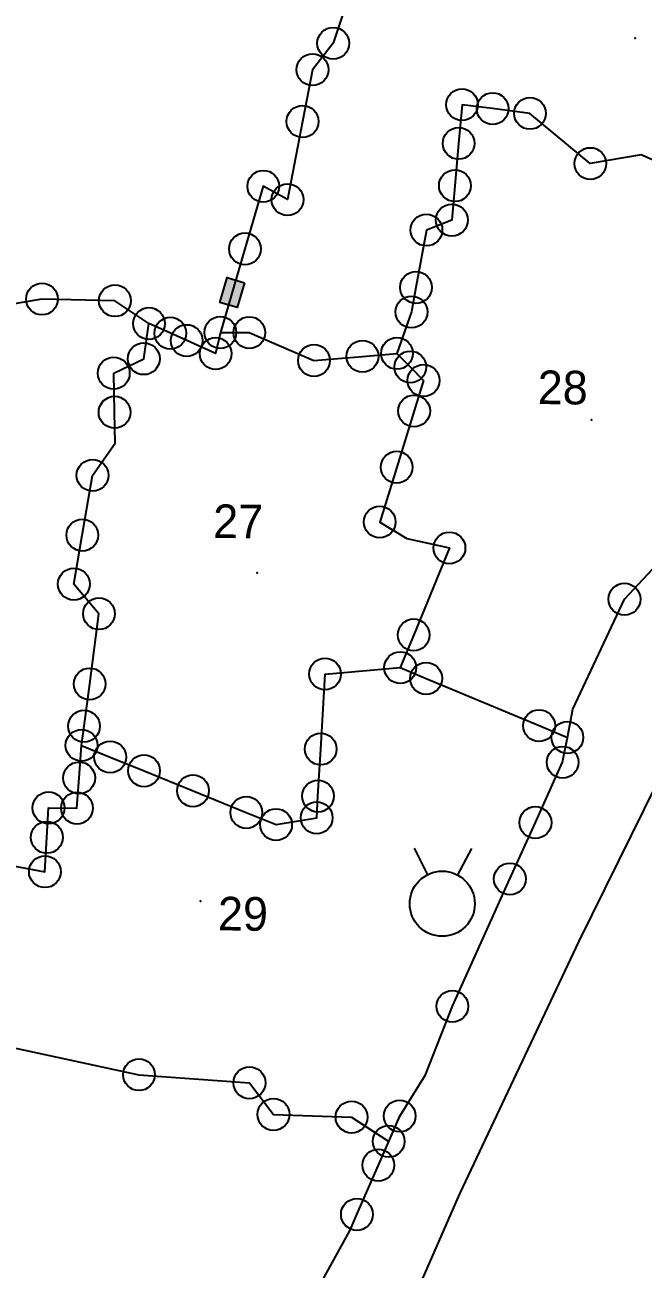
# Model space of a CAD drawing. Header units: metres. Extents: x 268248 to 270531, y 2132748 to 2134703.
# Drawn here: x 268627.4 to 268758.3, y 2133780.7 to 2134044.1 of the extents above; entities that cross this region are included whole.
import ezdxf

# ---------------------------------------------------------------- set-up
doc = ezdxf.new("R2010")
doc.units = ezdxf.units.M
for name, color, linetype in [('POINT_PARCEL', 7, 'Continuous'), ('POLY_PARCEL', 6, 'Continuous'), ('POLY_ROAD', 30, 'Continuous'), ('SYM_STONE', 1, 'Continuous'), ('SYM_WELL', 1, 'Continuous'), ('TEXT_PARCEL', 7, 'Continuous')]:
    doc.layers.add(name, color=color, linetype=linetype)
doc.styles.add('TEXT_MAP', font='')
doc.styles.get('TEXT_MAP').set_extended_font_data('Kruti Dev 050')

# ---------------------------------------------------------------- blocks, each defined once
blk = doc.blocks.new('STONE')
blk.add_circle((0, 0), 0.851)
blk = doc.blocks.new('MOTWELL')
for points in [[(-1.535, 2.962), (-0.802, 1.547)], [(1.535, 2.962), (0.802, 1.547)]]:
    blk.add_lwpolyline(points)
blk.add_circle((0, 0), 1.743)
blk = doc.blocks.new('STONESQUAREFILLED')
blk.add_hatch(color=256).paths.add_polyline_path([(0.696, -0.481), (0.696, 0.481), (-0.696, 0.481), (-0.696, -0.481)])
blk.add_lwpolyline([(-0.696, 0.481), (0.696, 0.481), (0.696, -0.481), (-0.696, -0.481)], close=True)

msp = doc.modelspace()

# ---------------------------------------------------------------- linework, layer by layer
at = {"layer": 'POINT_PARCEL'}
for p in [(268756.64, 2134041.34), (268747.43, 2133960.53), (268676.65, 2133928.11), (268664.64, 2133858.59)]:
    msp.add_point(p, dxfattribs=at)
at = {"layer": 'POLY_PARCEL'}
for points in [[(268701.41, 2134066.83), (268699.93, 2134062.31), (268696.71, 2134052.45), (268692.72, 2134040.23), (268688.34, 2134034.65), (268686.23, 2134023.68), (268683.05, 2134007.13), (268677.92, 2134009.97), (268674.03, 2133996.71), (268668.83, 2133979.01)], [(268803.77, 2133993.77), (268794.97, 2133998.37), (268786.55, 2134002.78), (268772.67, 2134010.03), (268757.91, 2134016.6), (268747.16, 2134014.77), (268734.37, 2134025.39), (268726.47, 2134026.41), (268720, 2134027.24), (268719.27, 2134019.05), (268718.49, 2134010.08), (268717.84, 2134002.8), (268712.46, 2134000.7), (268710.24, 2133988.54), (268709.3, 2133983.35), (268706.21, 2133974.58)], [(268653.72, 2133980.9), (268646.5, 2133985.73), (268631.05, 2133986.09), (268616.85, 2133983.64), (268614.09, 2133987.74), (268609.43, 2133987.46), (268604.64, 2133987.18)], [(268639.44, 2133891.61), (268639.97, 2133895.66), (268641.16, 2133904.6), (268643.12, 2133919.47), (268637.81, 2133925.74), (268639.59, 2133936.11), (268641.77, 2133948.77), (268646.56, 2133955.59), (268646.43, 2133962.13), (268646.26, 2133970.4), (268652.62, 2133973.45), (268653.72, 2133980.9)], [(268668.83, 2133979.01), (268667.83, 2133974.55), (268661.71, 2133977.3), (268658.24, 2133978.86), (268653.72, 2133980.9)], [(268668.83, 2133979.01), (268674.96, 2133978.99), (268688.65, 2133973.08), (268698.92, 2133973.96), (268706.21, 2133974.58)], [(268706.21, 2133974.58), (268709.04, 2133971.71), (268711.85, 2133968.85), (268709.85, 2133962.4), (268706.16, 2133950.49), (268702.57, 2133938.89), (268708.33, 2133935.41), (268717.33, 2133933.4), (268709.76, 2133914.99), (268706.91, 2133908.07)], [(268639.44, 2133891.61), (268645.5, 2133889.14), (268652.67, 2133886.22), (268663.05, 2133881.99), (268674.32, 2133877.4), (268680.63, 2133874.83), (268689.23, 2133876.26), (268689.5, 2133880.86), (268690.08, 2133890.82), (268691, 2133906.71), (268706.91, 2133908.07)], [(268706.91, 2133908.07), (268712.4, 2133905.77), (268736.32, 2133895.78), (268742.3, 2133893.28)], [(268603.12, 2133870.16), (268623.84, 2133866.32), (268631.68, 2133864.86), (268632.09, 2133872.12), (268632.45, 2133878.37), (268638.46, 2133878.32), (268638.93, 2133884.71), (268639.44, 2133891.61)], [(268601.05, 2133850.21), (268600.1, 2133841.07), (268599.41, 2133834.47), (268608.27, 2133833.56), (268616.69, 2133832.71), (268620.51, 2133828.59), (268651.59, 2133821.88), (268674.99, 2133820.17), (268680.08, 2133813.47), (268696.61, 2133812.9), (268704.47, 2133807.76)]]:
    msp.add_lwpolyline(points, dxfattribs=at)
at = {"layer": 'POLY_ROAD'}
for points in [[(268830.22, 2134005.17), (268828.96, 2133999.37), (268817.75, 2133970.07), (268811.96, 2133959.93), (268777.87, 2133917.33), (268744.74, 2133850.15), (268719.46, 2133796.63), (268710.8, 2133776.86), (268690.37, 2133713.21), (268679.98, 2133692.6)], [(268742.3, 2133893.28), (268743.44, 2133899.27), (268754.39, 2133922.55), (268762.29, 2133931), (268766.04, 2133935), (268773.9, 2133943.41), (268792.94, 2133971.02), (268798.84, 2133983.42), (268803.77, 2133993.77)], [(268704.47, 2133807.76), (268706.81, 2133813.13), (268712.26, 2133821.88), (268717.95, 2133836.36), (268730.13, 2133863.32), (268735.54, 2133875.27), (268741.3, 2133888.02), (268742.3, 2133893.28)], [(268673.72, 2133736.64), (268674.39, 2133741.09), (268676.1, 2133752.36), (268696.29, 2133788.98), (268697.74, 2133792.3), (268702.28, 2133802.73), (268704.47, 2133807.76)]]:
    msp.add_lwpolyline(points, dxfattribs=at)

# ---------------------------------------------------------------- block references
at = {"layer": 'SYM_STONE', "xscale": 3.955798169915345, "yscale": 3.955798169915345, "zscale": 3.955798169915345}
for name, p, rotation in [('STONE', (268692.72, 2134040.23), 359.4893406137653), ('STONE', (268688.34, 2134034.65), 359.4893406137653), ('STONE', (268720, 2134027.24), 359.4893406137653), ('STONE', (268726.47, 2134026.41), 359.4893406137653), ('STONE', (268734.37, 2134025.39), 359.4893406137653), ('STONE', (268686.23, 2134023.68), 359.4893406137653), ('STONE', (268719.27, 2134019.05), 359.4893406137653), ('STONE', (268747.16, 2134014.77), 359.4893406137653), ('STONE', (268677.92, 2134009.97), 359.4893406137653), ('STONE', (268718.49, 2134010.08), 359.4893406137653), ('STONE', (268683.05, 2134007.13), 359.4893406137653), ('STONE', (268717.84, 2134002.8), 359.4893406137653), ('STONE', (268712.46, 2134000.7), 359.4893406137653), ('STONE', (268674.03, 2133996.71), 359.4893406137653), ('STONE', (268710.24, 2133988.54), 359.4893406137653), ('STONE', (268631.05, 2133986.09), 359.4893406137653), ('STONE', (268646.5, 2133985.73), 359.4893406137653), ('STONESQUAREFILLED', (268671.31, 2133987.45), 253.6417162306189), ('STONE', (268709.3, 2133983.35), 359.4893406137653), ('STONE', (268653.72, 2133980.9), 359.4893406137653), ('STONE', (268658.24, 2133978.86), 359.4893406137653), ('STONE', (268661.71, 2133977.3), 359.4893406137653), ('STONE', (268668.83, 2133979.01), 359.4893406137653), ('STONE', (268674.96, 2133978.99), 359.4893406137653), ('STONE', (268667.83, 2133974.55), 359.4893406137653), ('STONE', (268706.21, 2133974.58), 359.4893406137653), ('STONE', (268652.62, 2133973.45), 359.4893406137653), ('STONE', (268688.65, 2133973.08), 359.4893406137653), ('STONE', (268698.92, 2133973.96), 359.4893406137653), ('STONE', (268646.26, 2133970.4), 359.4893406137653), ('STONE', (268709.04, 2133971.71), 359.4893406137653), ('STONE', (268711.85, 2133968.85), 359.4893406137653), ('STONE', (268646.43, 2133962.13), 359.4893406137653), ('STONE', (268709.85, 2133962.4), 359.4893406137653), ('STONE', (268641.77, 2133948.77), 359.4893406137653), ('STONE', (268706.16, 2133950.49), 359.4893406137653), ('STONE', (268702.57, 2133938.89), 359.4893406137653), ('STONE', (268639.59, 2133936.11), 359.4893406137653), ('STONE', (268717.33, 2133933.4), 359.4893406137653), ('STONE', (268637.81, 2133925.74), 359.4893406137653), ('STONE', (268754.39, 2133922.55), 359.4893406137653), ('STONE', (268643.12, 2133919.47), 359.4893406137653), ('STONE', (268709.76, 2133914.99), 359.4893406137653), ('STONE', (268691, 2133906.71), 359.4893406137653), ('STONE', (268706.91, 2133908.07), 359.4893406137653), ('STONE', (268641.16, 2133904.6), 359.4893406137653), ('STONE', (268712.4, 2133905.77), 359.4893406137653), ('STONE', (268639.97, 2133895.66), 359.4893406137653), ('STONE', (268736.32, 2133895.78), 359.4893406137653), ('STONE', (268742.3, 2133893.28), 359.4893406137653), ('STONE', (268639.44, 2133891.61), 359.4893406137653), ('STONE', (268690.08, 2133890.82), 359.4893406137653), ('STONE', (268645.5, 2133889.14), 359.4893406137653), ('STONE', (268741.3, 2133888.02), 359.4893406137653), ('STONE', (268652.67, 2133886.22), 359.4893406137653), ('STONE', (268638.93, 2133884.71), 359.4893406137653), ('STONE', (268663.05, 2133881.99), 359.4893406137653), ('STONE', (268689.5, 2133880.86), 359.4893406137653), ('STONE', (268632.45, 2133878.37), 359.4893406137653), ('STONE', (268638.46, 2133878.32), 359.4893406137653), ('STONE', (268674.32, 2133877.4), 359.4893406137653), ('STONE', (268680.63, 2133874.83), 359.4893406137653), ('STONE', (268689.23, 2133876.26), 359.4893406137653), ('STONE', (268735.54, 2133875.27), 359.4893406137653), ('STONE', (268632.09, 2133872.12), 359.4893406137653), ('STONE', (268631.68, 2133864.86), 359.4893406137653), ('STONE', (268730.13, 2133863.32), 359.4893406137653), ('STONE', (268717.95, 2133836.36), 359.4893406137653), ('STONE', (268651.59, 2133821.88), 359.4893406137653), ('STONE', (268674.99, 2133820.17), 359.4893406137653), ('STONE', (268680.08, 2133813.47), 359.4893406137653), ('STONE', (268696.61, 2133812.9), 359.4893406137653), ('STONE', (268706.81, 2133813.13), 359.4893406137653), ('STONE', (268704.47, 2133807.76), 359.4893406137653), ('STONE', (268702.28, 2133802.73), 359.4893406137653), ('STONE', (268697.74, 2133792.3), 359.4893406137653)]:
    msp.add_blockref(name, p, dxfattribs=dict(at, rotation=rotation))
at = {"layer": 'SYM_WELL', "xscale": 3.955798169915345, "yscale": 3.955798169915345, "zscale": 3.955798169915345, "rotation": 359.4893406137653}
msp.add_blockref('MOTWELL', (268715.81, 2133858.08), dxfattribs=at)

# ---------------------------------------------------------------- texts
at = {"layer": 'TEXT_PARCEL', "style": 'TEXT_MAP'}
for s, p in [('28', (268735.99, 2133963.86)), ('27', (268667.27, 2133935.51)), ('29', (268668.29, 2133852.44))]:
    msp.add_text(s, height=7.12, rotation=359.4893, dxfattribs=at).set_placement(p)

doc.saveas('drawing.dxf')
